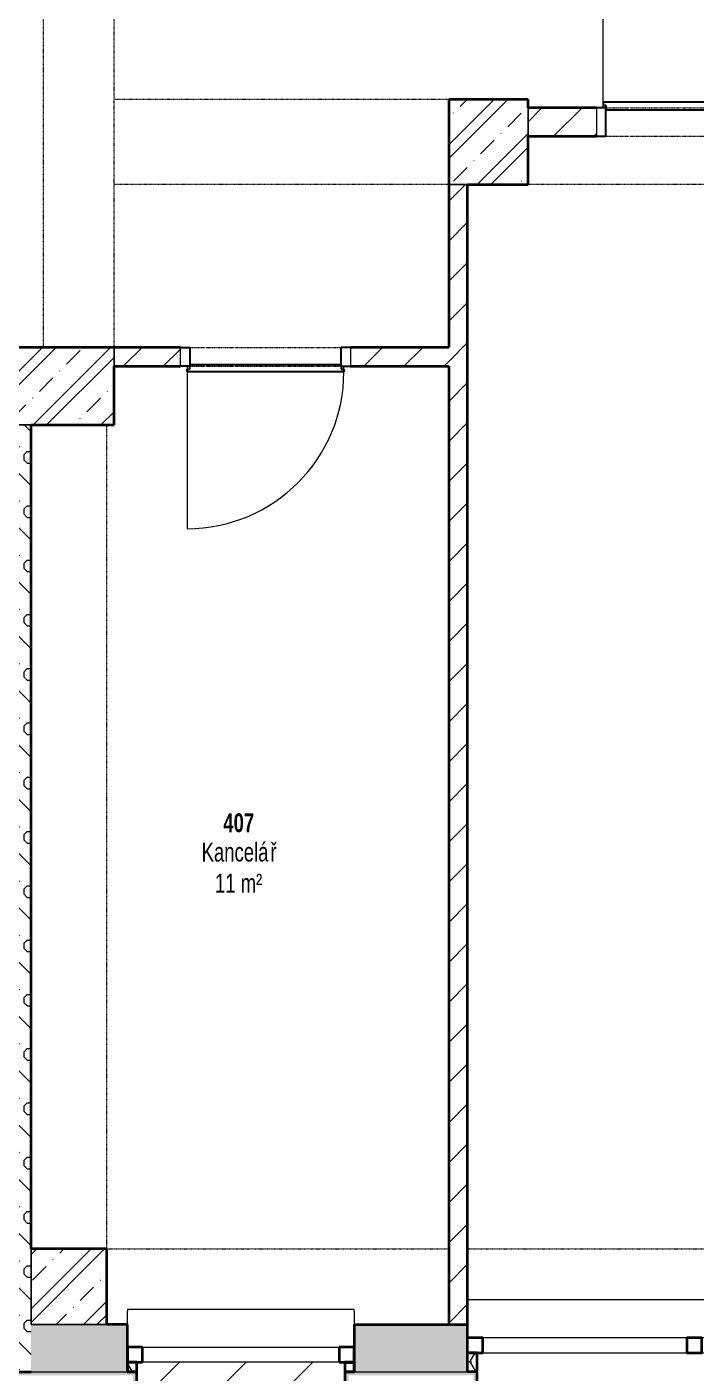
# Model space of a CAD drawing. Header units: millimetres. Extents: x -17526 to 208316, y -45352 to 20466.
# Drawn here: x 150701 to 154242, y -28977 to -21850 of the extents above; entities that cross this region are included whole.
import ezdxf

# ---------------------------------------------------------------- set-up
doc = ezdxf.new("R2010")
doc.units = ezdxf.units.MM
doc.linetypes.add('Dash dot dot', pattern=[5, 2, -1, 0, -1, 0, -1])
doc.linetypes.add('Čerchovaná se dvěma tečkami', pattern=[2.59, 1, -0.53, 0, -0.53, 0, -0.53])
for name, color, linetype, lineweight in [('A-AREA-IDEN', 2, 'Continuous', 9), ('A-DETL', 90, 'Continuous', 9), ('A-DOOR', 31, 'Continuous', 9), ('A-DOOR-FRAM', 31, 'Continuous', 9), ('A-GENM', 13, 'Continuous', 9), ('A-GLAZ', 151, 'Continuous', 9), ('A-WALL', 113, 'Continuous', 9), ('A-WALL-PATT', 111, 'Continuous', 9), ('Q-SPCQ', 91, 'Continuous', 9), ('S-COLS', 52, 'Continuous', 9)]:
    doc.layers.add(name, color=color, linetype=linetype, lineweight=lineweight)
doc.styles.add('Arial_4', font='arial.ttf', dxfattribs={"width": 0.7, "height": 100})
doc.styles.add('Arial_B', font='arialbd.ttf', dxfattribs={"width": 0.7, "height": 100})
pattern_1 = [(45, (73033.68, 0), (-179.6051, 179.6051), []), (45, (73105.52, 0), (-179.6051, 179.6051), []), (45, (73249.2, 0), (-107.7631, 251.4472), [101.6, -50.8, 1.676, -49.124])]
pattern_2 = [(45, (73033.68, 0), (-106.06602, 106.06602), [])]

# ---------------------------------------------------------------- blocks, each defined once
blk = doc.blocks.new('DVERE_1k_oblozka - DD03_01_800x1970_koupelna-1549519-2NP_NÁVRH B')
at = {"layer": 'A-DOOR', "lineweight": 13}
for p, q in [((-450, 52.9), (-400, 52.9)), ((-450, -47.1), (-450, 52.9)), ((-400, 52.9), (-400, -47.1)), ((400, 52.9), (450, 52.9)), ((400, -47.1), (400, 52.9)), ((450, 52.9), (450, -47.1)), ((-400, -47.1), (-450, -47.1)), ((-415, -47.1), (-415, -907.1)), ((450, -47.1), (400, -47.1)), ((415, -77.1), (415, -47.1)), ((305, -77.1), (-305, -77.1))]:
    blk.add_line(p, q, dxfattribs=at)
at = {"layer": 'A-DOOR', "linetype": 'Čerchovaná se dvěma tečkami', "lineweight": 13}
for p, q in [((-400, 52.9), (400, 52.9)), ((-400, -47.1), (400, -47.1))]:
    blk.add_line(p, q, dxfattribs=at)
at = {"layer": 'A-DOOR', "lineweight": 25}
for p, q in [((-415, -62.1), (-400, -62.1)), ((-415, -77.1), (-415, -62.1)), ((-400, -37.1), (400, -37.1)), ((-400, -62.1), (-400, -47.1)), ((400, -47.1), (400, -62.1)), ((400, -62.1), (415, -62.1)), ((415, -62.1), (415, -77.1)), ((415, -77.1), (-415, -77.1))]:
    blk.add_line(p, q, dxfattribs=at)
at = {"layer": 'A-DOOR', "lineweight": 13}
blk.add_arc((-415, -77.1), 830, 270, 0, dxfattribs=at)
at = {"layer": 'A-DOOR-FRAM', "lineweight": 25}
for p, q in [((-450, 52.9), (-400, 52.9)), ((-400, 52.9), (-400, -47.1)), ((400, -47.1), (400, 52.9)), ((450, 52.9), (400, 52.9)), ((-400, -47.1), (-450, -47.1)), ((400, -47.1), (450, -47.1))]:
    blk.add_line(p, q, dxfattribs=at)
blk = doc.blocks.new('DVERE_1k_oblozka - DD03_01_800x1970_koupelna-1549508-2NP_NÁVRH B')
at = {"layer": 'A-DOOR', "lineweight": 13}
for p, q in [((-415, 72.1), (-415, 932.1)), ((-400, 72.1), (-450, 72.1)), ((-450, 72.1), (-450, -77.9)), ((-400, -77.9), (-400, 72.1)), ((305, 102.1), (-305, 102.1)), ((450, 72.1), (400, 72.1)), ((400, 72.1), (400, -77.9)), ((415, 102.1), (415, 72.1)), ((450, -77.9), (450, 72.1)), ((-450, -77.9), (-400, -77.9)), ((400, -77.9), (450, -77.9))]:
    blk.add_line(p, q, dxfattribs=at)
at = {"layer": 'A-DOOR', "lineweight": 25}
for p, q in [((415, 102.1), (-415, 102.1)), ((-415, 102.1), (-415, 87.1)), ((-415, 87.1), (-400, 87.1)), ((-400, 87.1), (-400, 72.1)), ((400, 72.1), (400, 87.1)), ((400, 87.1), (415, 87.1)), ((415, 87.1), (415, 102.1)), ((-400, 62.1), (400, 62.1))]:
    blk.add_line(p, q, dxfattribs=at)
at = {"layer": 'A-DOOR', "linetype": 'Čerchovaná se dvěma tečkami', "lineweight": 13}
for p, q in [((-400, 72.1), (400, 72.1)), ((-400, -77.9), (400, -77.9))]:
    blk.add_line(p, q, dxfattribs=at)
at = {"layer": 'A-DOOR', "lineweight": 13}
blk.add_arc((-415, 102.1), 830, 360, 90, dxfattribs=at)
at = {"layer": 'A-DOOR-FRAM', "lineweight": 25}
for p, q in [((-400, 72.1), (-450, 72.1)), ((-400, -77.9), (-400, 72.1)), ((400, 72.1), (400, -77.9)), ((400, 72.1), (450, 72.1)), ((-450, -77.9), (-400, -77.9)), ((450, -77.9), (400, -77.9))]:
    blk.add_line(p, q, dxfattribs=at)
blk = doc.blocks.new('parapet s nosem_vnitní - parapet s nosem_vnitní-1280356-2NP_NÁVRH B')
at = {"layer": 'A-GENM', "lineweight": 13}
for p, q in [((-600, -190), (-600, -120)), ((600, -120), (600, -190)), ((-600, -190), (-600, -200)), ((-600, -200), (600, -200)), ((600, -200), (600, -190))]:
    blk.add_line(p, q, dxfattribs=at)
blk = doc.blocks.new('parapet_ext - parapet_ext-V137-2NP_NÁVRH B')
at = {"layer": 'Q-SPCQ', "lineweight": 13}
h = blk.add_hatch(dxfattribs=at)
h.set_pattern_fill('FP_156', color=21, style=0, pattern_type=2)
h.set_pattern_definition([(225, (78799.63, -28919.28), (176.7767, -176.7767), [])])
h.paths.add_polyline_path([(-550, 300), (-550, 0), (550, 0), (550, 300), (-520, 300)])
at = {"layer": 'Q-SPCQ', "color": 241, "lineweight": 25}
for p, q in [((-550, 258), (-550, 300)), ((-550, 300), (550, 300)), ((550, 300), (550, 258))]:
    blk.add_line(p, q, dxfattribs=at)
blk = doc.blocks.new('OKNO_3k_nadsvetlik - OKNO_3k_nadsvetlik_3495 x 1850-1975425-2NP_NÁVRH B')
at = {"layer": 'A-GLAZ', "lineweight": 13}
h = blk.add_hatch(dxfattribs=at)
h.set_pattern_fill('FP_159', color=21, style=0, pattern_type=2)
h.set_pattern_definition([(180, (81747.126, -28844.283), (-75, -43.3), [50, -100]), (240, (81697.126, -28844.283), (-0.0011, -86.601905), [50, -100]), (120, (81697.126, -28844.283), (-74.9989, 43.301905), [50, -100])])
h.paths.add_polyline_path([(-1747.5, 125), (-1747.5, 25), (-1697.5, 25), (-1697.5, 125), (-1747, 125)])
h.paths.add_polyline_path([(1717.5, 125), (1697.5, 125), (1697.5, 25), (1747.5, 25), (1747.5, 125)])
at = {"layer": 'A-GLAZ', "color": 20, "lineweight": 35}
for p, q in [((-1697.5, 25), (-1697.5, 125)), ((1697.5, 125), (1697.5, 25)), ((-1747.5, 25), (-1697.5, 25)), ((-1667.5, 25), (-1747.5, 25)), ((-1667.5, -55), (-1667.5, 25)), ((-507.5, 25), (-587.5, 25)), ((-587.5, 25), (-587.5, -55)), ((-507.5, -55), (-507.5, 25)), ((587.5, 25), (507.5, 25)), ((507.5, 25), (507.5, -55)), ((587.5, -55), (587.5, 25)), ((1747.5, 25), (1667.5, 25)), ((1667.5, 25), (1667.5, -55)), ((1697.5, 25), (1747.5, 25)), ((-1747.5, -55), (-1667.5, -55)), ((-587.5, -55), (-507.5, -55)), ((507.5, -55), (587.5, -55)), ((1667.5, -55), (1747.5, -55))]:
    blk.add_line(p, q, dxfattribs=at)
at = {"layer": 'A-GLAZ', "color": 21, "lineweight": 13}
for p, q in [((-587.5, 25), (-1667.5, 25)), ((507.5, 25), (-507.5, 25)), ((1667.5, 25), (587.5, 25)), ((-1667.5, -55), (-587.5, -55)), ((-507.5, -55), (507.5, -55)), ((587.5, -55), (1667.5, -55))]:
    blk.add_line(p, q, dxfattribs=at)
blk = doc.blocks.new('parapet s nosem_vnitní - parapet s nosem_vnitní-1423029-2NP_NÁVRH B')
at = {"layer": 'A-GENM', "color": 21, "lineweight": 13}
for p, q in [((-1747.5, -190), (-1747.5, -70)), ((-1747.5, -190), (-1747.5, -200)), ((-1747.5, -200), (1747.5, -200))]:
    blk.add_line(p, q, dxfattribs=at)

msp = doc.modelspace()

# ---------------------------------------------------------------- hatches: boundary and pattern name
at = {"layer": 'A-WALL', "lineweight": 13}
h = msp.add_hatch(dxfattribs=at)
h.set_pattern_fill('FP_155', color=256, style=0, pattern_type=2)
h.set_pattern_definition([(0, (73033.68, 0), (75, 43.3), [50, -100]), (60, (73083.68, 0), (0.0011, 86.601905), [50, -100]), (300, (73083.68, 0), (74.9989, -43.301905), [50, -100])])
h.paths.add_polyline_path([(152433.3, -28970.3), (152433.3, -28919.3), (152383.3, -28919.3), (152383.3, -28970.3)])
h.paths.add_polyline_path([(151233.3, -28970.3), (151283.3, -28970.3), (151283.3, -28919.3), (151233.3, -28919.3)])
at = {"layer": 'A-WALL-PATT', "lineweight": 13}
h = msp.add_hatch(dxfattribs=at)
h.set_pattern_fill('FP_124', color=256, style=0, pattern_type=2)
h.set_pattern_definition(pattern_2)
h.paths.add_polyline_path([(168773.3, -22429.3), (168773.3, -22284.3), (169173.3, -22284.3), (169173.3, -22279.3), (164817.5, -22279.3), (164817.5, -22394.1), (164417.5, -22394.1), (164417.5, -22279.3), (164293.3, -22279.3), (164293.3, -22429.3), (166295.8, -22429.3)])
h.paths.add_polyline_path([(163393.3, -22429.3), (163393.3, -22279.3), (161933.3, -22279.3), (161933.3, -22429.3), (162773.3, -22429.3), (162773.3, -22289.3), (163173.3, -22289.3), (163173.3, -22429.3)])
h.paths.add_polyline_path([(161033.3, -22429.3), (161033.3, -22279.3), (158635.1, -22279.3), (158635.1, -22429.3), (160049.4, -22429.3)])
h.paths.add_polyline_path([(156763.6, -22429.3), (156763.6, -22284.3), (157163.6, -22284.3), (157163.6, -22429.3), (157735.1, -22429.3), (157735.1, -22279.3), (154615.1, -22279.3), (154615.1, -22429.3), (156758.3, -22429.3)])
h.paths.add_polyline_path([(153715.1, -22429.3), (153715.1, -22279.3), (153353.3, -22279.3), (153353.3, -22429.3), (153684.9, -22429.3)])
h = msp.add_hatch(dxfattribs=at)
h.set_pattern_fill('FP_124', color=256, style=0, pattern_type=2)
h.set_pattern_definition(pattern_2)
h.paths.add_polyline_path([(152933.3, -28719.3), (153033.3, -28719.3), (153033.3, -22684.3), (152933.3, -22684.3), (152933.3, -28564.8)])
h = msp.add_hatch(dxfattribs=at)
h.set_pattern_fill('FP_150', color=256, angle=45, style=0, pattern_type=2)
h.set_pattern_definition([(315, (150473.3, -26329.77), (143.684, 143.684), []), (270, (150540.61, -26558.71), (143.684, -143.684), [25.4, -261.968]), (315, (150540.6, -26584.11), (143.684, 143.684), [25.4, -177.8]), (2e-13, (150558.57, -26602.07), (143.684, 143.684), [25.4, -261.968]), (45, (150583.97, -26602.07), (-143.684, 143.684), [25.4, -177.8]), (270, (150601.93, -26558.71), (143.684, -143.684), [25.4, -261.968]), (315, (150583.97, -26540.75), (143.684, 143.684), [25.4, -177.8]), (2e-13, (150558.57, -26540.75), (143.684, 143.684), [25.4, -261.968]), (45, (150540.6, -26558.71), (-143.684, 143.684), [25.4, -177.8]), (315, (150625.15, -26625.3), (143.684, 143.684), [50.8, -152.4])])
h.paths.add_polyline_path([(150723.3, -28969.3), (150723.3, -23956.6), (150632, -23956.6), (150632, -23546.6), (150473.3, -23546.6), (150473.3, -28969.3), (150532.2, -28969.3)])
h = msp.add_hatch(dxfattribs=at)
h.set_pattern_fill('FP_124', color=256, style=0, pattern_type=2)
h.set_pattern_definition(pattern_2)
h.paths.add_polyline_path([(152413.3, -23646.6), (152933.3, -23646.6), (152933.3, -23546.6), (152413.3, -23546.6)])
h.paths.add_polyline_path([(151162, -23646.6), (151513.3, -23646.6), (151513.3, -23546.6), (151162, -23546.6)])
h = msp.add_hatch(dxfattribs=at)
h.set_pattern_fill('FP_151', color=256, angle=-315, style=0, pattern_type=2)
h.set_pattern_definition([(225, (159876.46, -28719.28), (143.684, -143.684), []), (180, (159647.52, -28786.59), (-143.684, -143.684), [25.4, -261.968]), (225, (159622.11, -28786.59), (143.684, -143.684), [25.4, -177.8]), (270, (159604.15, -28804.55), (143.684, -143.684), [25.4, -261.968]), (315, (159604.15, -28829.95), (143.684, 143.684), [25.4, -177.8]), (180, (159647.51, -28847.91), (-143.684, -143.684), [25.4, -261.968]), (225, (159665.47, -28829.95), (143.684, -143.684), [25.4, -177.8]), (270, (159665.48, -28804.55), (143.684, -143.684), [25.4, -261.968]), (315, (159647.52, -28786.59), (143.684, 143.684), [25.4, -177.8]), (225, (159580.93, -28871.13), (143.684, -143.684), [50.8, -152.4])])
h.paths.add_polyline_path([(168660.3, -28969.3), (169173.3, -28969.3), (169173.3, -28719.3), (168643.3, -28719.3), (168643.3, -28969.3)])
h.paths.add_polyline_path([(167743.3, -28969.3), (167743.3, -28719.3), (167393.3, -28719.3), (167393.3, -28969.3), (167478, -28969.3)])
h.paths.add_polyline_path([(166193.3, -28969.3), (166193.3, -28719.3), (165623.3, -28719.3), (165623.3, -28969.3), (165901.7, -28969.3)])
h.paths.add_polyline_path([(162758.3, -28969.3), (163223.3, -28969.3), (163223.3, -28719.3), (162613.3, -28719.3), (162613.3, -28969.3), (162749, -28969.3)])
h.paths.add_polyline_path([(160213.3, -28969.3), (160213.3, -28719.3), (159628.3, -28719.3), (159628.3, -28969.3), (159990.3, -28969.3)])
h.paths.add_polyline_path([(157158.3, -28969.3), (157228.3, -28969.3), (157228.3, -28719.3), (156633.3, -28719.3), (156633.3, -28969.3), (157034.6, -28969.3)])
h.paths.add_polyline_path([(152896.7, -28969.3), (153033.3, -28969.3), (153033.3, -28719.3), (152433.3, -28719.3), (152433.3, -28969.3)])
h.paths.add_polyline_path([(151123.3, -28969.3), (151233.3, -28969.3), (151233.3, -28719.3), (150723.3, -28719.3), (150723.3, -28969.3), (150926.2, -28969.3)])
at = {"layer": 'A-WALL-PATT'}
h = msp.add_hatch(color=11, dxfattribs=at)
h.paths.add_polyline_path([(168638.3, -29073.3), (168658.3, -29073.3), (168658.3, -28989.3), (168878.3, -28989.3), (168878.3, -28988.3), (169008.3, -28988.3), (169008.3, -28969.3), (168638.3, -28969.3), (168638.3, -28989.3)])
h.paths.add_polyline_path([(165593.3, -29073.3), (165593.3, -28989.3), (166208.3, -28989.3), (166208.3, -29073.3), (166228.3, -29073.3), (166228.3, -28969.3), (165573.3, -28969.3), (165573.3, -29073.3), (165581.3, -29073.3)])
h.paths.add_polyline_path([(167391.3, -29073.3), (167408.3, -29073.3), (167408.3, -28989.3), (167758.3, -28989.3), (167758.3, -29073.3), (167778.3, -29073.3), (167778.3, -28969.3), (167388.3, -28969.3), (167388.3, -29073.3)])
h.paths.add_polyline_path([(160263.3, -29073.3), (160263.3, -28969.3), (159578.3, -28969.3), (159578.3, -29073.3), (159598.3, -29073.3), (159598.3, -28989.3), (160243.3, -28989.3), (160243.3, -29073.3), (160260.3, -29073.3)])
h.paths.add_polyline_path([(163270.3, -29073.3), (163273.3, -29073.3), (163273.3, -28969.3), (162563.3, -28969.3), (162563.3, -29073.3), (162583.3, -29073.3), (162583.3, -28989.3), (163253.3, -28989.3), (163253.3, -29073.3), (163265.3, -29073.3)])
h.paths.add_polyline_path([(157278.3, -29073.3), (157278.3, -28969.3), (156908.3, -28969.3), (156908.3, -28989.3), (157258.3, -28989.3), (157258.3, -29073.3), (157275.3, -29073.3)])
h.paths.add_polyline_path([(153075.3, -29073.3), (153083.3, -29073.3), (153083.3, -28969.3), (152383.3, -28969.3), (152383.3, -29073.3), (152403.3, -29073.3), (152403.3, -28989.3), (153063.3, -28989.3), (153063.3, -29073.3)])
h.paths.add_polyline_path([(151280.3, -29073.3), (151283.3, -29073.3), (151283.3, -28969.3), (150453.3, -28969.3), (150453.3, -28989.3), (151263.3, -28989.3), (151263.3, -29073.3), (151275.3, -29073.3)])
h.paths.add_polyline_path([(156608.3, -28989.3), (156608.3, -28969.3), (156478.3, -28969.3), (156478.3, -28989.3), (156588.3, -28989.3)])
at = {"layer": 'S-COLS', "lineweight": 13}
h = msp.add_hatch(dxfattribs=at)
h.set_pattern_fill('FP_117', color=256, style=0, pattern_type=2)
h.set_pattern_definition(pattern_1)
h.paths.add_polyline_path([(152933.3, -22684.3), (153353.3, -22684.3), (153353.3, -22234.3), (152933.3, -22234.3), (152933.3, -22543.6)])
h = msp.add_hatch(dxfattribs=at)
h.set_pattern_fill('FP_117', color=256, style=0, pattern_type=2)
h.set_pattern_definition(pattern_1)
h.paths.add_polyline_path([(151162, -23956.6), (151162, -23546.6), (150632, -23546.6), (150632, -23956.6), (150723.3, -23956.6)])
h = msp.add_hatch(dxfattribs=at)
h.set_pattern_fill('FP_117', color=256, style=0, pattern_type=2)
h.set_pattern_definition(pattern_1)
h.paths.add_polyline_path([(151123.3, -28719.3), (151123.3, -28319.3), (150723.3, -28319.3), (150723.3, -28719.3), (150926.2, -28719.3)])

# ---------------------------------------------------------------- linework, layer by layer
at = {"layer": 'A-DETL', "linetype": 'Dash dot dot', "lineweight": 13}
for p, q in [((150787, -20303.2), (150787, -23546.6)), ((151162, -23546.6), (151162, -20303.2)), ((152933.3, -22234.3), (151162, -22234.3)), ((156763.6, -22684.3), (151162, -22684.3)), ((151123.3, -28319.3), (151123.3, -23956.6)), ((151123.3, -28319.3), (152933.3, -28319.3)), ((153033.3, -28319.3), (156758.3, -28319.3))]:
    msp.add_line(p, q, dxfattribs=at)
at = {"layer": 'A-WALL', "lineweight": 35}
for p, q in [((153715.1, -22279.3), (153353.3, -22279.3)), ((153353.3, -22429.3), (153715.1, -22429.3)), ((152933.3, -22684.3), (152933.3, -23546.6)), ((153033.3, -28969.3), (153033.3, -22684.3)), ((151513.3, -23546.6), (151162, -23546.6)), ((152933.3, -23546.6), (152413.3, -23546.6)), ((151162, -23646.6), (151513.3, -23646.6)), ((152413.3, -23646.6), (152933.3, -23646.6)), ((152933.3, -23646.6), (152933.3, -28719.3)), ((150723.3, -28319.3), (150723.3, -23956.6)), ((151233.3, -28719.3), (151123.3, -28719.3)), ((151233.3, -28969.3), (151233.3, -28719.3)), ((152433.3, -28719.3), (152433.3, -28969.3)), ((152433.3, -28719.3), (153033.3, -28719.3)), ((151313.3, -28839.3), (151233.3, -28839.3)), ((151233.3, -28839.3), (151233.3, -28919.3)), ((151313.3, -28919.3), (151313.3, -28839.3)), ((152433.3, -28839.3), (152353.3, -28839.3)), ((152353.3, -28839.3), (152353.3, -28919.3)), ((152433.3, -28919.3), (152433.3, -28839.3)), ((151233.3, -28919.3), (151313.3, -28919.3)), ((151283.3, -28919.3), (151233.3, -28919.3)), ((151233.3, -28919.3), (151233.3, -28970.3)), ((151283.3, -28970.3), (151283.3, -28919.3)), ((152353.3, -28919.3), (152433.3, -28919.3)), ((152433.3, -28919.3), (152383.3, -28919.3)), ((152383.3, -28919.3), (152383.3, -28970.3)), ((152433.3, -28970.3), (152433.3, -28919.3)), ((150473.3, -28969.3), (150723.3, -28969.3)), ((151233.3, -28970.3), (151283.3, -28970.3)), ((152383.3, -28970.3), (152433.3, -28970.3))]:
    msp.add_line(p, q, dxfattribs=at)
at = {"layer": 'A-WALL', "lineweight": 13}
for p, q in [((153353.3, -22279.3), (153353.3, -22429.3)), ((153033.3, -22684.3), (152933.3, -22684.3)), ((151162, -23546.6), (151162, -23646.6)), ((150723.3, -23956.6), (150632, -23956.6)), ((150723.3, -28719.3), (150723.3, -28319.3)), ((151123.3, -28719.3), (150723.3, -28719.3)), ((151313.3, -28839.3), (152353.3, -28839.3)), ((152353.3, -28919.3), (151313.3, -28919.3)), ((150723.3, -28969.3), (151233.3, -28969.3)), ((152433.3, -28969.3), (153033.3, -28969.3))]:
    msp.add_line(p, q, dxfattribs=at)
at = {"layer": 'A-WALL', "color": 20, "lineweight": 35}
for p, q in [((151283.3, -28969.3), (151233.3, -28969.3)), ((151283.3, -29177.3), (151283.3, -28969.3)), ((152433.3, -28969.3), (152383.3, -28969.3)), ((152383.3, -28969.3), (152383.3, -29177.3)), ((153083.3, -28969.3), (153033.3, -28969.3)), ((153083.3, -29177.3), (153083.3, -28969.3))]:
    msp.add_line(p, q, dxfattribs=at)
at = {"layer": 'S-COLS', "lineweight": 35}
for p, q in [((153353.3, -22234.3), (152933.3, -22234.3)), ((152933.3, -22234.3), (152933.3, -22684.3)), ((153353.3, -22279.3), (153353.3, -22234.3)), ((153353.3, -22684.3), (153353.3, -22429.3)), ((153033.3, -22684.3), (153353.3, -22684.3)), ((151162, -23546.6), (150632, -23546.6)), ((151162, -23956.6), (151162, -23646.6)), ((150723.3, -23956.6), (151162, -23956.6)), ((151123.3, -28319.3), (150723.3, -28319.3)), ((151123.3, -28719.3), (151123.3, -28319.3))]:
    msp.add_line(p, q, dxfattribs=at)
at = {"layer": 'S-COLS', "lineweight": 13}
for p, q in [((153353.3, -22429.3), (153353.3, -22279.3)), ((152933.3, -22684.3), (153033.3, -22684.3)), ((151162, -23646.6), (151162, -23546.6)), ((150632, -23956.6), (150723.3, -23956.6)), ((150723.3, -28319.3), (150723.3, -28719.3)), ((150723.3, -28719.3), (151123.3, -28719.3))]:
    msp.add_line(p, q, dxfattribs=at)

# ---------------------------------------------------------------- block references
at = {"layer": 'A-DOOR', "lineweight": 13}
for name, p in [('DVERE_1k_oblozka - DD03_01_800x1970_koupelna-1549508-2NP_NÁVRH B', (154165.1, -22351.4)), ('DVERE_1k_oblozka - DD03_01_800x1970_koupelna-1549519-2NP_NÁVRH B', (151963.3, -23599.4))]:
    msp.add_blockref(name, p, dxfattribs=at)
at = {"layer": 'A-GENM', "lineweight": 13, "rotation": 180}
msp.add_blockref('parapet s nosem_vnitní - parapet s nosem_vnitní-1280356-2NP_NÁVRH B', (151833.3, -28839.3), dxfattribs=at)
at = {"layer": 'A-GENM', "color": 21, "lineweight": 13, "rotation": 180}
msp.add_blockref('parapet s nosem_vnitní - parapet s nosem_vnitní-1423029-2NP_NÁVRH B', (154780.8, -28789.3), dxfattribs=at)
at = {"layer": 'A-GLAZ', "color": 21, "lineweight": 13, "rotation": 180}
msp.add_blockref('OKNO_3k_nadsvetlik - OKNO_3k_nadsvetlik_3495 x 1850-1975425-2NP_NÁVRH B', (154780.8, -28844.3), dxfattribs=at)
at = {"layer": 'Q-SPCQ', "color": 241, "lineweight": 25, "rotation": 180}
msp.add_blockref('parapet_ext - parapet_ext-V137-2NP_NÁVRH B', (151833.3, -28919.3), dxfattribs=at)

# ---------------------------------------------------------------- texts
at = {"layer": 'A-AREA-IDEN', "lineweight": 18, "char_height": 100, "attachment_point": 1}
for s, insert, width, style in [('407', (151740.4, -26013.2), 202.025, 'Arial_B'), ('Kancelá', (151625.7, -26168.5), 440.527, 'Arial_4'), ('\\fArial|b0|i0|c238|p34|;\\W.7;ř', (151989.2, -26168.5), 39.283, 'Arial_4'), ('11 m²', (151696.4, -26333.5), 308.65, 'Arial_4')]:
    msp.add_mtext(s, dxfattribs=dict(at, insert=insert, width=width, style=style))

doc.saveas('drawing.dxf')
